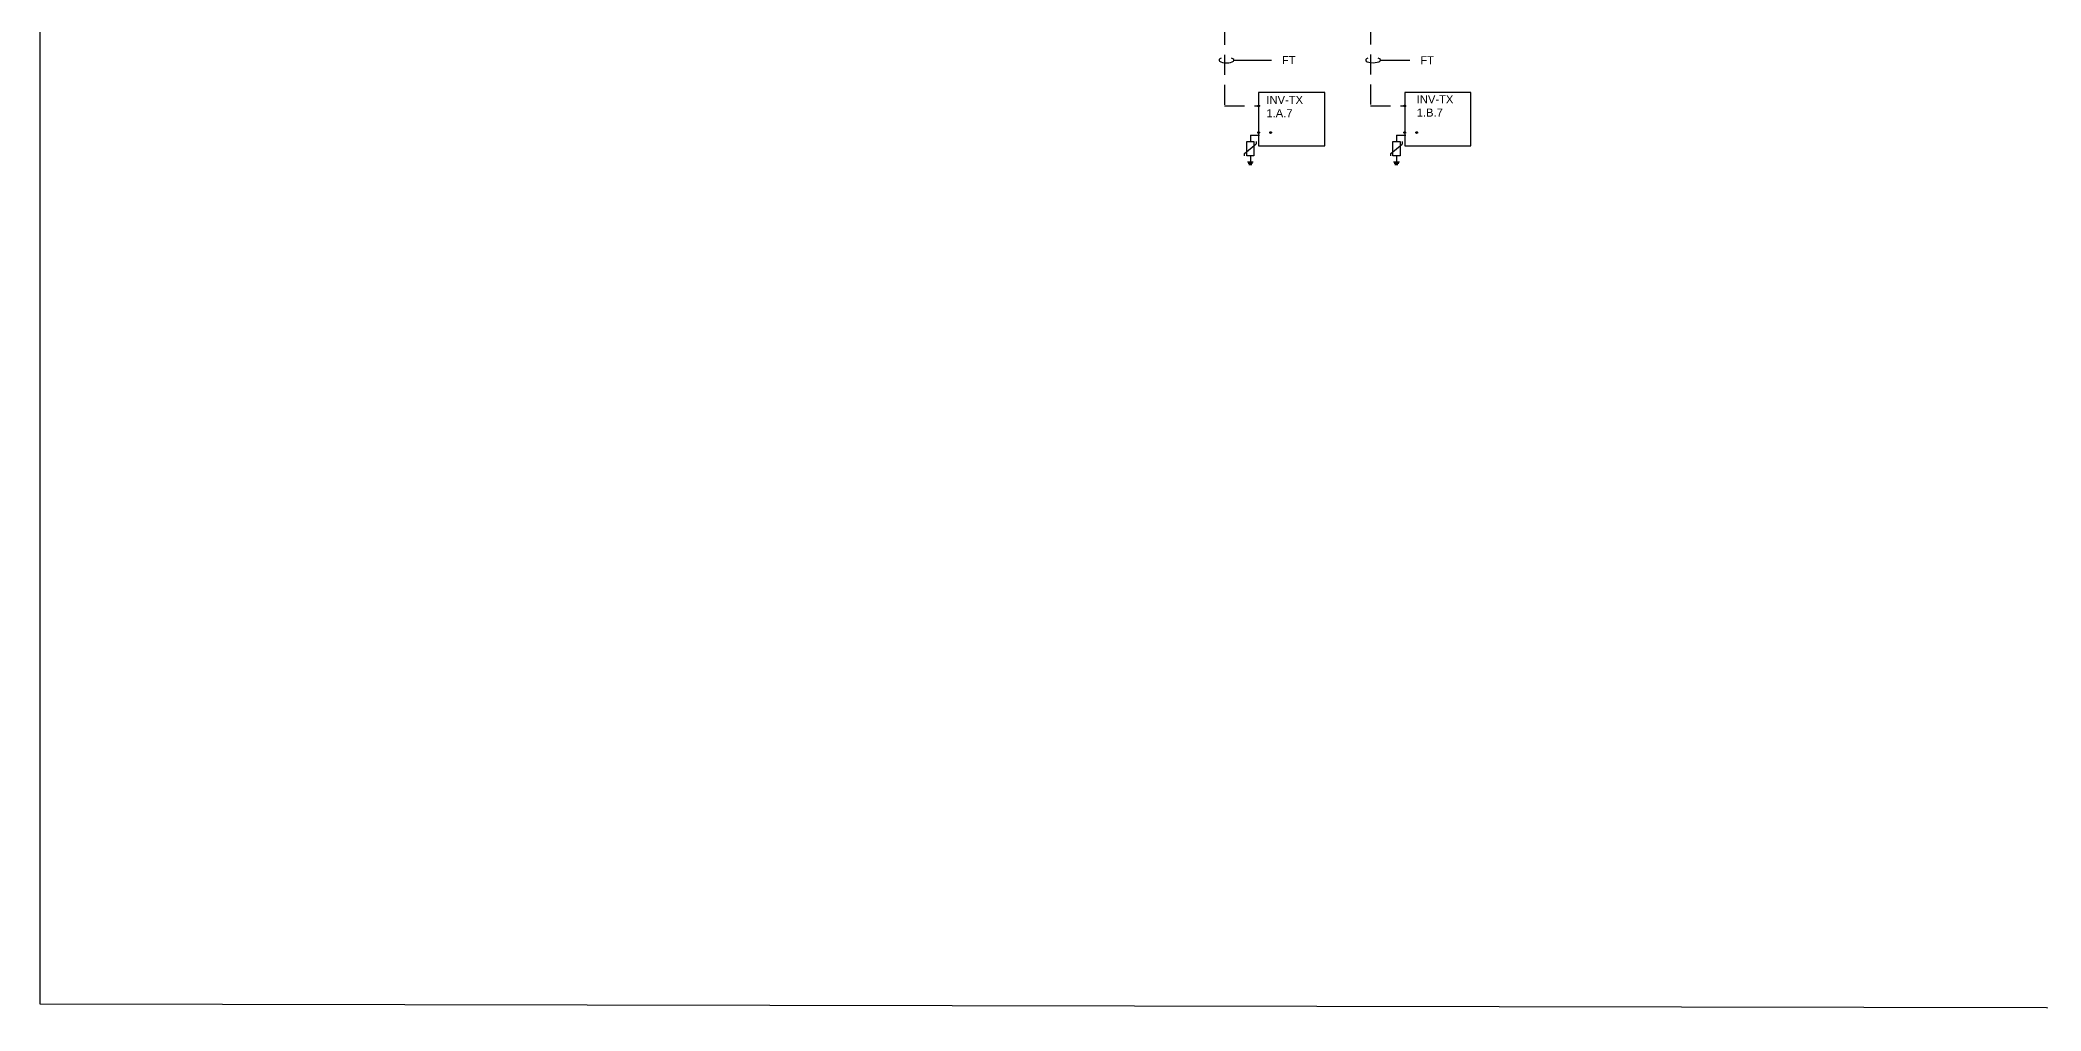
# Model space of a CAD drawing. Extents: x -6502 to 974, y -2456 to 696.
# Drawn here: x -0.03 to 24.98, y 0.46 to 12.61 of the extents above; entities that cross this region are included whole.
import ezdxf
from ezdxf import colors
from ezdxf.entities.mleader import LeaderData, LeaderLine
from ezdxf.math import Vec2, Vec3

# ---------------------------------------------------------------- set-up
doc = ezdxf.new("R2010")
doc.units = 0
doc.header["$MEASUREMENT"] = 0
for name, pattern in [('DASHED2', [0.375, 0.25, -0.125]), ('HIDDEN', [0.375, 0.25, -0.125]), ('PHANTOM2', [1.25, 0.625, -0.125, 0.125, -0.125, 0.125, -0.125])]:
    doc.linetypes.add(name, pattern=pattern)
for name, color, linetype in [('E-1LIN', 4, 'Continuous'), ('E-1LIN-EQPM-ENCL', 7, 'PHANTOM2'), ('G-ANNO-TEXT', 1, 'Continuous'), ('PV-UG-MV-CABLE', 5, 'HIDDEN')]:
    doc.layers.add(name, color=color, linetype=linetype)
doc.styles.add('NEI-A', font='arial.ttf')

# ---------------------------------------------------------------- blocks, each defined once
blk = doc.blocks.new('*U123')
at = {"linetype": 'Continuous'}
blk.add_lwpolyline([(0.828, 0.167), (0, 0.167), (0, -0.5), (0.828, -0.5)], close=True, dxfattribs=at)
at = {"layer": 'Defpoints', "linetype": 'DASHED2'}
for centre in [(0, 0), (0, -0.333), (0.15, -0.333)]:
    blk.add_circle(centre, 0.01, dxfattribs=at)
blk = doc.blocks.new('Equipment Callout Arrowhead .75')
at = {"color": 0}
blk.add_ellipse((-0.25, 0), major_axis=(0.743, 0), ratio=0.350959, start_param=-0.80282, end_param=3.944413, dxfattribs=at)
blk = doc.blocks.new('A$Cc326a1cc')
for p, q in [((-0.486, 0.026), (-0.486, -0.024)), ((-0.466, 0.037), (-0.466, -0.037)), ((-0.444, 0.049), (-0.444, -0.049)), ((-0.346, 0), (-0.444, 0))]:
    blk.add_line(p, q)
for points in [[(-0.346, 0.096), (-0.304, 0.096)], [(-0.304, 0.096), (-0.147, -0.096)], [(0, 0), (-0.106, 0)], [(-0.106, -0.096), (-0.147, -0.096)]]:
    blk.add_lwpolyline(points)
blk.add_lwpolyline([(-0.106, 0.06), (-0.106, -0.06), (-0.346, -0.06), (-0.346, 0.06)], close=True)
blk = doc.blocks.new('*U128')
at = {"linetype": 'Continuous'}
blk.add_lwpolyline([(0.828, 0.167), (0, 0.167), (0, -0.5), (0.828, -0.5)], close=True, dxfattribs=at)
at = {"layer": 'Defpoints', "linetype": 'DASHED2'}
for centre in [(0, 0), (0, -0.333), (0.15, -0.333)]:
    blk.add_circle(centre, 0.01, dxfattribs=at)

msp = doc.modelspace()

# ---------------------------------------------------------------- linework, layer by layer
at = {"layer": 'Defpoints', "color": 5}
msp.add_lwpolyline([(-0.03096, 34.9755), (47.84596, 34.88997), (47.84441, 0.45911), (-0.03251, 0.54464)], close=True, dxfattribs=at)
at = {"layer": 'E-1LIN'}
for points in [[(15.09613, 11.41592), (15.21203, 11.41591)], [(16.92278, 11.41592), (17.03868, 11.41591)]]:
    msp.add_lwpolyline(points, dxfattribs=at)
at = {"layer": 'PV-UG-MV-CABLE'}
for points in [[(15.19941, 13.16955), (14.77413, 13.16955), (14.77413, 11.7806), (15.19941, 11.7806)], [(17.02606, 13.17302), (16.59892, 13.17302), (16.59892, 11.7806), (17.02606, 11.7806)]]:
    msp.add_lwpolyline(points, dxfattribs=at)

# ---------------------------------------------------------------- block references
at = {"layer": 'E-1LIN', "xscale": 0.7534336403886895, "yscale": 0.7534336403886895, "zscale": 0.7534336403886895, "rotation": 90}
for p in [(15.09613, 11.41592), (16.92278, 11.41524)]:
    msp.add_blockref('A$Cc326a1cc', p, dxfattribs=at)
at = {"layer": 'E-1LIN-EQPM-ENCL'}
for name, p in [('*U123', (15.19941, 11.7806)), ('*U128', (17.02606, 11.7806))]:
    msp.add_blockref(name, p, dxfattribs=at)

# ---------------------------------------------------------------- texts
at = {"layer": 'G-ANNO-TEXT', "char_height": 0.1, "attachment_point": 4, "style": 'NEI-A'}
for s, insert in [('INV-TX^J1.A.7', (15.29691, 11.77305)), ('INV-TX^J1.B.7', (17.17606, 11.7806))]:
    msp.add_mtext_dynamic_manual_height_columns(s, width=0.4443953, gutter_width=0.46715, heights=[0], dxfattribs=dict(at, insert=insert))

# ---------------------------------------------------------------- leaders
at = {"layer": 'G-ANNO-TEXT'}
ml = msp.add_multileader_mtext('Standard', dxfattribs=at)
ml.set_content(' FT', color=256, style='NEI-A')
ml.set_leader_properties()
ml.set_arrow_properties(name='Equipment Callout Arrowhead .75')
ml.build(insert=Vec2(0, 0))
ml.multileader.update_dxf_attribs({"dogleg_length": 0.0625, "arrow_head_size": 0.125})
ctx = ml.context
ctx.base_point, ctx.char_height, ctx.arrow_head_size, ctx.landing_gap_size, ctx.plane_origin = Vec3(15.36196, 12.35404), 0.1, 0.125, 0.09, Vec3(14.7633, 11.055)
notes = []
notes.append((ctx, [(0, (1, 1, 0), (15.29946, 12.35404), (1, 0), 0.0625, [(0, [(14.76663, 12.35278)], 0, [])])]))
ctx.mtext.insert, ctx.mtext.width, ctx.mtext.flow_direction = Vec3(15.45196, 12.40404), 1, 5
ml = msp.add_multileader_mtext('Standard', dxfattribs=at)
ml.set_content(' FT', color=256, style='NEI-A')
ml.set_leader_properties()
ml.set_arrow_properties(name='Equipment Callout Arrowhead .75')
ml.build(insert=Vec2(0, 0))
ml.multileader.update_dxf_attribs({"dogleg_length": 0.0625, "arrow_head_size": 0.125})
ctx = ml.context
ctx.base_point, ctx.char_height, ctx.arrow_head_size, ctx.landing_gap_size, ctx.plane_origin = Vec3(17.0912, 12.35255), 0.1, 0.125, 0.09, Vec3(16.49254, 10.99968)
notes.append((ctx, [(0, (1, 1, 0), (17.0287, 12.35255), (1, 0), 0.0625, [(0, [(16.59892, 12.35404)], 0, [])])]))
ctx.mtext.insert, ctx.mtext.width, ctx.mtext.flow_direction = Vec3(17.1812, 12.40255), 1, 5
for ctx, leaders in notes:
    for number, flags, end, landing, length, lines in leaders:
        leader = LeaderData()
        leader.index, (leader.has_last_leader_line, leader.has_dogleg_vector, leader.attachment_direction) = number, flags
        leader.last_leader_point, leader.dogleg_vector, leader.dogleg_length = Vec3(end), Vec3(landing), length
        for number, points, colour, breaks in lines:
            line = LeaderLine()
            line.index, line.vertices, line.color, line.breaks = number, Vec3.list(points), colors.encode_raw_color(colour), breaks
            leader.lines.append(line)
        ctx.leaders.append(leader)

doc.saveas('drawing.dxf')
